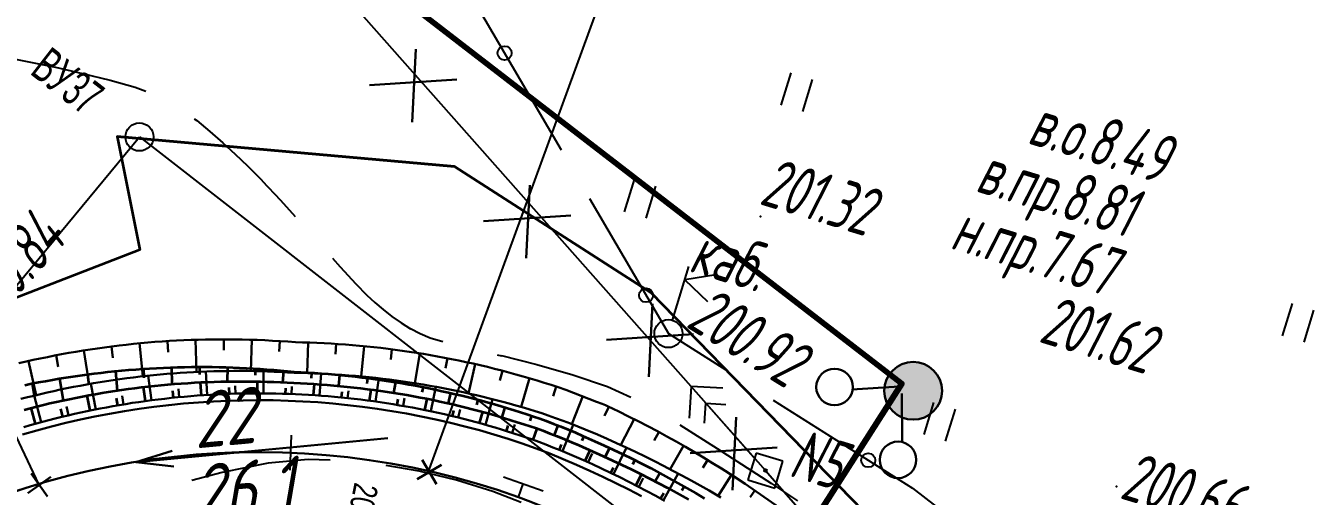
# Model space of a CAD drawing. Header units: millimetres. Extents: x -1799 to 6962, y -1020 to 4121.
# Drawn here: x 4837.7 to 4929.7, y 3142.4 to 3175.9 of the extents above; entities that cross this region are included whole.
import ezdxf
from ezdxf import colors
from ezdxf.entities.mleader import LeaderData, LeaderLine
from ezdxf.math import Vec2, Vec3

# ---------------------------------------------------------------- set-up
doc = ezdxf.new("R2010")
doc.units = ezdxf.units.MM
doc.linetypes.add('CONTI', pattern=[0])
for name, color, linetype, lineweight in [('10', 1, 'Continuous', 35), ('КОПИЯ_ОСЬ_13_ОТКОСЫ', 7, 'Continuous', 30), ('Новые опоры', 5, 'Continuous', 35), ('ОСЬ_ВЕРХ_ПОКРЫТИЯ_ГРАНИЦЫ_ПОЛОС', 7, 'Continuous', 30), ('ОСЬ_ВЕРХ_ПОКРЫТИЯ_ОСЬ', 1, 'Continuous', 30), ('Ось_примыкания', 1, 'Continuous', 35), ('Отметки', 5, 'Continuous', 30), ('Уклоны ПЧ', 5, 'Continuous', 30)]:
    doc.layers.add(name, color=color, linetype=linetype, lineweight=lineweight)
for name, color, linetype in [('GOR_BDEFAULT', 212, 'CONTI'), ('NAD_MDEFAULT', 7, 'CONTI'), ('PI_OTDEFAULT', 172, 'CONTI'), ('PI_TTDEFAULT', 5, 'CONTI'), ('PLN_O', 7, 'CONTI'), ('SIT_LDEFAULT', 7, 'CONTI'), ('USLZNDEFAULT', 7, 'CONTI'), ('ZAPSKDEFAULT', 7, 'CONTI'), ('КОПИЯ_ОСЬ_ТАНГЕНСЫ', 1, 'Continuous'), ('ОСЬ_ВЕРХ_ПОКРЫТИЯ_ОТКОСЫ', 7, 'Continuous'), ('ОСЬ_ВЕРХ_ПОКРЫТИЯ_ПИКЕТЫ', 1, 'Continuous'), ('ОСЬ_ВЕРХ_ПОКРЫТИЯ_РАЗБИВКА_КРИВ', 1, 'Continuous'), ('ОСЬ_ВЕРХ_ПОКРЫТИЯ_ТАНГЕНСЫ', 1, 'Continuous'), ('разметка', 7, 'Continuous')]:
    doc.layers.add(name, color=color, linetype=linetype)
doc.styles.add('eskd', font='spds.shx', dxfattribs={"width": 1.2, "oblique": 15})
doc.styles.add('SHRFT', font='TXT', dxfattribs={"width": 3.5})
doc.styles.get("Standard").update_dxf_attribs({"font": 'arial.ttf'})
doc.styles.add('ГОСТ', font='', dxfattribs={"oblique": 15, "height": 4})
doc.styles.get('ГОСТ').set_extended_font_data('GOST type A')

# ---------------------------------------------------------------- blocks, each defined once
blk = doc.blocks.new('BL_2011')
at = {"color": 0}
for p, q in [((0, 0), (0, 2.4)), ((1.6, 0), (1.6, 2.4))]:
    blk.add_line(p, q, dxfattribs=at)
blk = doc.blocks.new('BL_27')
at = {"color": 0}
for p, q in [((1, 1), (-1, 1)), ((-1, 1), (-1, -1)), ((1, -1), (1, 1)), ((-1, -1), (1, -1))]:
    blk.add_line(p, q, dxfattribs=at)
blk.add_circle((0, 0), 0.1, dxfattribs=at)
blk = doc.blocks.new('BL_4017')
at = {"color": 0}
for p, q in [((0, 1), (0, 5)), ((2, 5), (0, 4)), ((0, 4), (2, 3))]:
    blk.add_line(p, q, dxfattribs=at)
blk.add_circle((0, 0), 1, dxfattribs=at)
blk = doc.blocks.new('_None')
blk = doc.blocks.new('Крест')
at = {"layer": 'Отметки'}
for points in [[(0, 1), (0, -1)], [(-1, 0), (1, 0)]]:
    blk.add_lwpolyline(points, dxfattribs=at)
blk = doc.blocks.new('Стрелка')
at = {"layer": 'Уклоны ПЧ', "ltscale": 2}
for points in [[(-0.023, -0.048), (-0.023, 17.972)], [(-0.023, -0.048), (-0.578, 2.622)], [(-0.023, -0.048), (0.532, 2.622)]]:
    blk.add_lwpolyline(points, dxfattribs=at)
blk = doc.blocks.new('A$C20B74A9F')
at = {"layer": 'Новые опоры', "lineweight": 30, "ltscale": 7}
h = blk.add_hatch(color=256, dxfattribs=at)
h.set_gradient(color1=(0, 0, 255), color2=(0, 0, 117), one_color=1, tint=0.23, name='SPHERICAL')
h.paths.add_polyline_path([(2.054, 0, 1), (-2.054, 0, 1)])
blk.add_circle((0, 0), 2.054, dxfattribs=at)

msp = doc.modelspace()

# ---------------------------------------------------------------- linework, layer by layer
at = {"layer": '10'}
msp.add_line((4844.226, 3168.003), (4845.853, 3159.921), dxfattribs=at)
for points in [[(5126.716, 2919.343), (5103.206, 2947.443), (5106.036, 2952.483), (5090.316, 2971.423), (5010.816, 3060.993), (4964.366, 3097.523), (4959.866, 3089.543), (4935.266, 3109.693), (4925.046, 3116.333), (4915.736, 3122.393), (4882.236, 3156.863), (4868.236, 3165.853), (4844.226, 3168.003), (4845.853, 3159.921), (4832.606, 3154.783), (4804.776, 3131.223), (4770.826, 3093.703), (4735.886, 3046.233), (4680.976, 2976.563), (4647.056, 2935.783), (4635.286, 2926.063), (4615.906, 2918.193), (4598.586, 2915.533), (4552.416, 2914.983)], [(4844.226, 3168.003), (4868.236, 3165.853), (4882.236, 3156.863), (4915.736, 3122.393), (4925.046, 3116.333), (4935.266, 3109.693), (4959.866, 3089.543), (4964.366, 3097.523), (5010.816, 3060.993), (5090.316, 2971.423)]]:
    msp.add_lwpolyline(points, dxfattribs=at)
at = {"layer": 'PI_TTDEFAULT', "color": 5}
for p in [(4890.022, 3162.289, 201.319), (4883.472, 3153.949, 200.916), (4915.362, 3143.059, 200.659)]:
    msp.add_point(p, dxfattribs=at)
at = {"layer": 'PLN_O'}
for p, q in [((4867.782, 3180.859), (4875.842, 3167.039)), ((4877.852, 3163.589), (4883.472, 3153.949)), ((4883.472, 3153.949), (4887.562, 3151.359)), ((4890.942, 3149.209), (4900.842, 3142.929)), ((4900.842, 3142.929), (4904.222, 3140.329))]:
    msp.add_line(p, q, dxfattribs=at)
for centre in [(4871.812, 3173.949), (4881.882, 3156.679), (4897.702, 3144.919)]:
    msp.add_circle(centre, 0.5, dxfattribs=at)
at = {"layer": 'SIT_LDEFAULT', "color": 7}
for p, q in [((4848.302, 3191.799), (4890.382, 3144.189)), ((4837.002, 3173.519), (4838.172, 3173.279)), ((4838.172, 3173.279), (4839.832, 3172.939)), ((4839.832, 3172.939), (4841.762, 3172.499)), ((4841.762, 3172.499), (4843.732, 3172.019)), ((4843.732, 3172.019), (4845.502, 3171.509)), ((4845.502, 3171.509), (4846.272, 3171.229)), ((4849.722, 3169.249), (4849.892, 3169.129)), ((4849.892, 3169.129), (4850.832, 3168.359)), ((4850.832, 3168.359), (4851.742, 3167.549)), ((4851.742, 3167.549), (4852.642, 3166.729)), ((4852.642, 3166.729), (4853.512, 3165.899)), ((4853.512, 3165.899), (4854.562, 3164.859)), ((4854.552, 3164.849), (4855.852, 3163.449)), ((4855.852, 3163.449), (4856.892, 3162.299)), ((4859.562, 3159.329), (4860.102, 3158.719)), ((4860.102, 3158.719), (4861.222, 3157.489)), ((4861.222, 3157.489), (4862.002, 3156.689)), ((4862.002, 3156.689), (4862.572, 3156.169)), ((4862.572, 3156.169), (4863.172, 3155.659)), ((4863.172, 3155.659), (4863.792, 3155.169)), ((4863.792, 3155.169), (4864.442, 3154.719)), ((4864.442, 3154.709), (4865.102, 3154.299)), ((4865.102, 3154.309), (4865.792, 3153.949)), ((4865.792, 3153.949), (4866.502, 3153.639)), ((4866.502, 3153.639), (4867.412, 3153.379)), ((4871.292, 3152.439), (4871.602, 3152.369)), ((4871.602, 3152.379), (4874.102, 3151.759)), ((4874.102, 3151.749), (4876.672, 3151.019)), ((4876.672, 3151.019), (4879.132, 3150.169)), ((4879.132, 3150.169), (4880.802, 3149.419)), ((4885.082, 3150.179), (4884.942, 3147.929)), ((4889.722, 3144.939), (4885.082, 3150.179)), ((4887.342, 3150.049), (4885.082, 3150.179)), ((4886.052, 3147.569), (4886.142, 3148.989)), ((4886.142, 3148.989), (4887.552, 3148.899)), ((4884.282, 3147.439), (4886.952, 3145.759)), ((4857.832, 3144.979), (4854.972, 3144.709)), ((4859.392, 3144.919), (4857.832, 3144.969)), ((4886.952, 3145.769), (4890.812, 3143.259)), ((4851.702, 3144.049), (4849.542, 3143.479)), ((4854.972, 3144.709), (4851.702, 3144.049)), ((4865.722, 3144.139), (4863.372, 3144.559)), ((4868.382, 3143.499), (4865.722, 3144.139)), ((4890.382, 3144.189), (4927.302, 3102.149)), ((4870.982, 3142.689), (4868.382, 3143.499)), ((4890.812, 3143.259), (4892.672, 3142.019)), ((4891.042, 3143.439), (4895.662, 3138.179)), ((4873.002, 3141.919), (4870.982, 3142.699))]:
    msp.add_line(p, q, dxfattribs=at)
at = {"layer": 'КОПИЯ_ОСЬ_13_ОТКОСЫ'}
for points in [[(4837.239, 3151.839), (4837.742, 3151.956), (4838.247, 3152.069), (4838.753, 3152.178), (4839.259, 3152.282), (4839.766, 3152.383), (4840.274, 3152.479), (4840.783, 3152.571), (4841.293, 3152.659), (4841.803, 3152.743), (4842.314, 3152.823), (4842.825, 3152.899), (4843.338, 3152.97), (4843.85, 3153.038), (4844.361, 3153.1), (4844.872, 3153.159), (4845.383, 3153.213), (4845.895, 3153.264), (4846.407, 3153.31), (4846.92, 3153.352), (4847.433, 3153.389), (4847.946, 3153.423), (4848.46, 3153.452), (4848.973, 3153.478), (4849.487, 3153.499), (4850.001, 3153.516), (4850.516, 3153.528), (4851.03, 3153.537), (4851.544, 3153.541), (4852.058, 3153.541), (4852.573, 3153.537), (4853.117, 3153.528), (4853.661, 3153.515), (4854.205, 3153.496), (4854.749, 3153.473), (4855.292, 3153.446), (4855.836, 3153.413), (4856.379, 3153.376), (4856.921, 3153.334), (4857.43, 3153.323), (4857.938, 3153.307), (4858.447, 3153.288), (4858.955, 3153.264), (4859.463, 3153.236), (4859.97, 3153.204), (4860.478, 3153.168), (4860.985, 3153.128), (4861.492, 3153.083), (4861.998, 3153.035), (4862.504, 3152.983), (4863.009, 3152.926), (4863.515, 3152.865), (4864.019, 3152.801), (4864.523, 3152.732), (4865.027, 3152.659), (4865.529, 3152.582), (4866.032, 3152.501), (4866.533, 3152.416), (4867.034, 3152.327), (4867.534, 3152.234), (4868.033, 3152.137), (4868.547, 3152.032), (4869.059, 3151.923), (4869.571, 3151.81), (4870.082, 3151.693), (4870.592, 3151.571), (4871.1, 3151.445), (4871.608, 3151.316), (4872.115, 3151.182), (4872.62, 3151.044), (4873.125, 3150.902), (4873.628, 3150.756), (4874.13, 3150.605), (4874.631, 3150.451), (4875.131, 3150.293), (4875.629, 3150.13), (4876.179, 3149.932), (4876.727, 3149.73), (4877.274, 3149.523), (4877.818, 3149.311), (4878.362, 3149.096), (4878.492, 3149.049), (4878.622, 3149.001), (4878.75, 3148.95), (4878.878, 3148.898), (4879.005, 3148.843), (4879.131, 3148.786), (4879.951, 3148.392), (4880.643, 3148.051), (4881.331, 3147.704), (4882.016, 3147.349), (4882.688, 3146.99), (4883.356, 3146.624), (4884.022, 3146.253), (4884.684, 3145.876), (4885.333, 3145.495), (4885.98, 3145.11), (4886.623, 3144.719), (4887.264, 3144.323), (4888.105, 3143.789), (4888.938, 3143.249), (4891.365, 3141.564)], [(4845.823, 3153.257), (4846.047, 3150.906)], [(4847.817, 3153.415), (4847.867, 3152.63)], [(4849.814, 3153.51), (4849.887, 3151.216)], [(4851.814, 3153.542), (4851.814, 3152.777)], [(4853.821, 3153.51), (4853.75, 3151.283)], [(4855.818, 3153.414), (4855.771, 3152.673)], [(4857.816, 3153.311), (4857.745, 3151.138)], [(4839.879, 3152.404), (4840.036, 3151.588)], [(4841.849, 3152.751), (4842.231, 3150.354)], [(4843.828, 3153.035), (4843.931, 3152.232)], [(4859.814, 3153.214), (4859.767, 3152.491)], [(4861.807, 3153.054), (4861.599, 3150.896)], [(4863.794, 3152.83), (4863.702, 3152.114)], [(4865.774, 3152.543), (4865.431, 3150.414)], [(4837.921, 3151.996), (4838.468, 3149.564)], [(4867.743, 3152.194), (4867.606, 3151.488)], [(4869.714, 3151.778), (4869.237, 3149.686)], [(4837.38, 3149.289), (4837.845, 3149.409), (4838.31, 3149.525), (4838.776, 3149.638), (4839.244, 3149.747), (4839.711, 3149.852), (4840.18, 3149.954), (4840.65, 3150.052), (4841.12, 3150.146), (4841.591, 3150.237), (4842.063, 3150.324), (4842.536, 3150.407), (4843.009, 3150.486), (4843.482, 3150.562), (4843.957, 3150.634), (4844.431, 3150.702), (4844.907, 3150.767), (4845.382, 3150.828), (4845.859, 3150.885), (4846.335, 3150.938), (4846.811, 3150.987), (4847.286, 3151.033), (4847.762, 3151.075), (4848.238, 3151.113), (4848.715, 3151.148), (4849.191, 3151.178), (4849.668, 3151.205), (4850.145, 3151.228), (4850.623, 3151.248), (4851.101, 3151.264), (4851.578, 3151.276), (4852.056, 3151.284), (4852.533, 3151.288), (4853.011, 3151.289), (4853.489, 3151.286), (4853.967, 3151.279), (4854.444, 3151.268), (4854.922, 3151.254), (4855.399, 3151.236), (4855.876, 3151.214), (4856.353, 3151.189), (4856.83, 3151.159), (4857.316, 3151.149), (4857.802, 3151.136), (4858.288, 3151.118), (4858.774, 3151.097), (4859.26, 3151.072), (4859.745, 3151.043), (4860.23, 3151.01), (4860.715, 3150.973), (4861.199, 3150.933), (4861.684, 3150.888), (4862.167, 3150.84), (4862.651, 3150.788), (4863.134, 3150.732), (4863.616, 3150.673), (4864.099, 3150.61), (4864.58, 3150.542), (4865.061, 3150.471), (4865.541, 3150.397), (4866.021, 3150.318), (4866.5, 3150.236), (4866.975, 3150.15), (4867.449, 3150.06), (4867.922, 3149.967), (4868.394, 3149.87), (4868.865, 3149.769), (4869.336, 3149.664), (4869.806, 3149.556), (4870.275, 3149.444), (4870.743, 3149.328), (4871.21, 3149.209), (4871.676, 3149.086), (4872.142, 3148.959), (4872.605, 3148.829), (4873.069, 3148.695), (4873.531, 3148.557), (4873.992, 3148.416), (4874.452, 3148.271), (4874.91, 3148.122), (4875.442, 3147.929), (4875.972, 3147.732), (4876.5, 3147.531), (4877.026, 3147.325), (4877.551, 3147.115), (4878.417, 3146.756), (4879.103, 3146.456), (4879.786, 3146.15), (4880.465, 3145.837), (4881.142, 3145.518), (4881.809, 3145.192), (4882.473, 3144.861), (4883.134, 3144.523), (4883.791, 3144.18), (4884.44, 3143.832), (4885.086, 3143.479), (4885.729, 3143.12), (4886.369, 3142.757), (4887.212, 3142.266)], [(4837.38, 3149.289), (4837.845, 3149.409), (4838.31, 3149.525), (4838.776, 3149.638), (4839.244, 3149.747), (4839.712, 3149.852), (4840.18, 3149.954), (4840.65, 3150.052), (4841.12, 3150.146), (4841.591, 3150.237), (4842.063, 3150.324), (4842.535, 3150.407), (4843.009, 3150.486), (4843.482, 3150.562), (4843.956, 3150.634), (4844.431, 3150.702), (4844.907, 3150.767), (4845.382, 3150.828), (4845.859, 3150.885), (4846.335, 3150.938), (4846.811, 3150.987), (4847.286, 3151.033), (4847.762, 3151.075), (4848.238, 3151.113), (4848.715, 3151.148), (4849.191, 3151.178), (4849.668, 3151.205), (4850.146, 3151.228), (4850.623, 3151.248), (4851.1, 3151.264), (4851.578, 3151.276), (4852.056, 3151.284), (4852.533, 3151.288), (4853.011, 3151.289), (4853.489, 3151.286), (4853.967, 3151.279), (4854.444, 3151.268), (4854.922, 3151.254), (4855.399, 3151.236), (4855.876, 3151.214), (4856.353, 3151.189), (4856.83, 3151.159), (4857.316, 3151.149), (4857.802, 3151.136), (4858.288, 3151.118), (4858.774, 3151.097), (4859.26, 3151.072), (4859.745, 3151.043), (4860.23, 3151.01), (4860.715, 3150.973), (4861.199, 3150.933), (4861.684, 3150.888), (4862.167, 3150.84), (4862.651, 3150.788), (4863.134, 3150.733), (4863.616, 3150.673), (4864.098, 3150.61), (4864.58, 3150.542), (4865.061, 3150.471), (4865.541, 3150.397), (4866.021, 3150.318), (4866.5, 3150.236), (4866.975, 3150.15), (4867.449, 3150.06), (4867.922, 3149.967), (4868.394, 3149.87), (4868.865, 3149.769), (4869.336, 3149.664), (4869.806, 3149.556), (4870.275, 3149.444), (4870.743, 3149.328), (4871.21, 3149.209), (4871.676, 3149.086), (4872.141, 3148.959), (4872.606, 3148.829), (4873.069, 3148.695), (4873.531, 3148.557), (4873.992, 3148.416), (4874.452, 3148.271), (4874.91, 3148.122), (4875.442, 3147.929), (4875.972, 3147.732), (4876.5, 3147.531), (4877.026, 3147.325), (4877.551, 3147.115), (4878.418, 3146.756), (4879.103, 3146.456), (4879.786, 3146.15), (4880.465, 3145.837), (4881.142, 3145.518), (4881.809, 3145.192), (4882.473, 3144.861), (4883.134, 3144.523), (4883.792, 3144.18), (4884.44, 3143.832), (4885.086, 3143.479), (4885.729, 3143.12), (4886.369, 3142.757), (4887.212, 3142.266)], [(4846.667, 3149.196), (4846.44, 3150.949)], [(4850.648, 3149.577), (4850.545, 3151.245)], [(4854.646, 3149.689), (4854.655, 3151.263)], [(4858.642, 3149.531), (4858.757, 3151.098)], [(4862.619, 3149.105), (4862.853, 3150.765)], [(4871.657, 3151.303), (4871.476, 3150.611)], [(4873.584, 3150.769), (4872.982, 3148.72)], [(4837.58, 3147.284), (4838.027, 3147.413), (4838.476, 3147.539), (4838.925, 3147.662), (4839.376, 3147.781), (4839.828, 3147.896), (4840.28, 3148.008), (4840.733, 3148.117), (4841.187, 3148.222), (4841.642, 3148.323), (4842.098, 3148.421), (4842.554, 3148.515), (4843.012, 3148.605), (4843.469, 3148.692), (4843.928, 3148.775), (4844.387, 3148.855), (4844.847, 3148.931), (4845.307, 3149.004), (4845.768, 3149.073), (4846.229, 3149.138), (4846.691, 3149.199), (4847.154, 3149.258), (4847.617, 3149.312), (4848.08, 3149.363), (4848.544, 3149.41), (4849.008, 3149.453), (4849.472, 3149.493), (4849.936, 3149.529), (4850.402, 3149.562), (4850.867, 3149.59), (4851.332, 3149.616), (4851.798, 3149.637), (4852.263, 3149.655), (4852.729, 3149.669), (4853.195, 3149.68), (4853.661, 3149.687), (4854.127, 3149.69), (4854.593, 3149.689), (4855.059, 3149.685), (4855.525, 3149.678), (4855.991, 3149.666), (4856.457, 3149.651), (4856.922, 3149.632), (4857.388, 3149.61), (4857.853, 3149.584), (4858.318, 3149.554), (4858.783, 3149.521), (4859.248, 3149.484), (4859.712, 3149.443), (4860.176, 3149.399), (4860.64, 3149.351), (4861.102, 3149.3), (4861.565, 3149.244), (4862.028, 3149.185), (4862.49, 3149.123), (4862.951, 3149.057), (4863.412, 3148.987), (4863.872, 3148.914), (4864.332, 3148.837), (4864.79, 3148.756), (4865.249, 3148.672), (4865.707, 3148.584), (4866.164, 3148.493), (4866.62, 3148.398), (4867.076, 3148.3), (4867.53, 3148.197), (4867.984, 3148.092), (4868.437, 3147.983), (4868.889, 3147.87), (4869.341, 3147.753), (4869.791, 3147.634), (4870.24, 3147.51), (4870.689, 3147.383), (4871.136, 3147.253), (4871.582, 3147.119), (4872.028, 3146.981), (4872.472, 3146.84), (4872.915, 3146.696), (4873.357, 3146.548), (4873.798, 3146.397), (4874.237, 3146.242), (4874.748, 3146.044), (4875.257, 3145.843), (4875.764, 3145.637), (4876.27, 3145.428), (4876.774, 3145.214), (4877.425, 3144.928), (4878.074, 3144.635), (4878.719, 3144.336), (4879.362, 3144.031), (4880.011, 3143.712), (4880.657, 3143.387), (4881.299, 3143.056), (4881.939, 3142.719), (4882.571, 3142.377), (4883.199, 3142.029)], [(4842.721, 3148.548), (4842.357, 3150.376)], [(4848.655, 3149.42), (4848.599, 3150.007)], [(4852.646, 3149.667), (4852.631, 3150.224)], [(4856.645, 3149.644), (4856.666, 3150.168)], [(4860.634, 3149.352), (4860.69, 3149.872)], [(4866.557, 3148.411), (4866.926, 3150.159)], [(4875.494, 3150.175), (4875.272, 3149.499)], [(4838.827, 3147.635), (4838.316, 3149.527)], [(4840.767, 3148.125), (4840.617, 3148.76)], [(4844.688, 3148.905), (4844.588, 3149.518)], [(4864.594, 3148.791), (4864.691, 3149.342)], [(4870.44, 3147.454), (4870.955, 3149.275)], [(4877.375, 3149.484), (4876.608, 3147.489)], [(4879.231, 3148.739), (4878.924, 3148.096)], [(4868.507, 3147.965), (4868.649, 3148.543)], [(4881.027, 3147.858), (4880.092, 3146.01)], [(4872.355, 3146.878), (4872.547, 3147.478)], [(4875.926, 3145.571), (4876.703, 3147.452)], [(4882.799, 3146.929), (4882.47, 3146.323)], [(4884.546, 3145.955), (4883.589, 3144.286)], [(4877.762, 3144.776), (4878.041, 3145.395)], [(4879.573, 3143.928), (4880.5, 3145.821)], [(4886.267, 3144.936), (4885.934, 3144.388)], [(4881.358, 3143.026), (4881.683, 3143.649)], [(4883.118, 3142.075), (4884.175, 3143.975)], [(4887.964, 3143.879), (4887.015, 3142.381)], [(4889.628, 3142.77), (4889.291, 3142.284)]]:
    msp.add_lwpolyline(points, dxfattribs=at)
at = {"layer": 'КОПИЯ_ОСЬ_ТАНГЕНСЫ'}
for p, q in [((4765.122, 3070.489), (4845.817, 3167.968)), ((4845.817, 3167.968), (5012.422, 3038.292))]:
    msp.add_line(p, q, dxfattribs=at)
msp.add_circle((4845.817, 3167.968), 1, dxfattribs=at)
at = {"layer": 'Новые опоры', "color": 1, "lineweight": 80, "ltscale": 7}
msp.add_lwpolyline([(4850.597, 3188.611), (4900.088, 3150.404), (4881.372, 3121.062), (4924.495, 3088.997), (4976.907, 3044.653)], dxfattribs=at)
at = {"layer": 'Новые опоры', "color": 1, "lineweight": 30, "ltscale": 7}
for points in [[(4865.489, 3174.226), (4865.22, 3169.018)], [(4862.203, 3171.655), (4868.405, 3172.061)], [(4873.604, 3164.524), (4873.335, 3159.316)], [(4870.318, 3161.953), (4876.52, 3162.359)], [(4882.343, 3156.075), (4882.074, 3150.867)], [(4879.057, 3153.504), (4885.259, 3153.91)], [(4888.303, 3147.994), (4888.034, 3142.786)], [(4885.018, 3145.423), (4891.22, 3145.829)]]:
    msp.add_lwpolyline(points, dxfattribs=at)
at = {"layer": 'Новые опоры', "lineweight": 30, "ltscale": 7}
for points in [[(4899.928, 3150.179), (4896.527, 3149.972)], [(4900.083, 3149.675), (4900.124, 3146.254)]]:
    msp.add_lwpolyline(points, dxfattribs=at)
for centre in [(4895.3, 3150.142), (4899.822, 3144.954)]:
    msp.add_circle(centre, 1.3, dxfattribs=at)
at = {"layer": 'ОСЬ_ВЕРХ_ПОКРЫТИЯ_ГРАНИЦЫ_ПОЛОС'}
msp.add_lwpolyline([(4837.496, 3146.75), (4838.518, 3147.045), (4839.544, 3147.321), (4840.575, 3147.579), (4841.611, 3147.818), (4842.651, 3148.038), (4843.695, 3148.239), (4844.742, 3148.422), (4845.793, 3148.585), (4846.846, 3148.729), (4847.901, 3148.855), (4848.959, 3148.961), (4850.018, 3149.048), (4851.079, 3149.115), (4852.141, 3149.164), (4853.204, 3149.193), (4854.267, 3149.203), (4855.33, 3149.194), (4856.392, 3149.166), (4857.454, 3149.118), (4858.515, 3149.051), (4859.574, 3148.965), (4860.632, 3148.86), (4861.688, 3148.735), (4862.741, 3148.592), (4863.792, 3148.429), (4864.839, 3148.248), (4865.883, 3148.047), (4866.923, 3147.828), (4867.959, 3147.59), (4868.99, 3147.333), (4870.017, 3147.057), (4871.039, 3146.763), (4872.055, 3146.451), (4873.065, 3146.12), (4874.069, 3145.771), (4875.035, 3145.395), (4875.992, 3145.003), (4876.941, 3144.596), (4877.882, 3144.175), (4878.813, 3143.74), (4879.736, 3143.291), (4880.65, 3142.83), (4881.556, 3142.357)], dxfattribs=at)
at = {"layer": 'ОСЬ_ВЕРХ_ПОКРЫТИЯ_ОСЬ'}
msp.add_lwpolyline([(4825.022, 3137.069, -0.230024), (4872.799, 3142.296)], format="xyb", dxfattribs=at)
at = {"layer": 'ОСЬ_ВЕРХ_ПОКРЫТИЯ_ОТКОСЫ'}
msp.add_lwpolyline([(4837.58, 3147.284), (4838.027, 3147.413), (4838.476, 3147.539), (4838.925, 3147.662), (4839.376, 3147.781), (4839.828, 3147.896), (4840.28, 3148.008), (4840.733, 3148.117), (4841.187, 3148.222), (4841.642, 3148.323), (4842.098, 3148.421), (4842.554, 3148.515), (4843.012, 3148.605), (4843.469, 3148.692), (4843.928, 3148.775), (4844.387, 3148.855), (4844.847, 3148.931), (4845.307, 3149.004), (4845.768, 3149.073), (4846.229, 3149.138), (4846.691, 3149.199), (4847.154, 3149.258), (4847.617, 3149.312), (4848.08, 3149.363), (4848.544, 3149.41), (4849.008, 3149.453), (4849.472, 3149.493), (4849.936, 3149.529), (4850.402, 3149.562), (4850.867, 3149.59), (4851.332, 3149.616), (4851.798, 3149.637), (4852.263, 3149.655), (4852.729, 3149.669), (4853.195, 3149.68), (4853.661, 3149.687), (4854.127, 3149.69), (4854.593, 3149.689), (4855.059, 3149.685), (4855.525, 3149.678), (4855.991, 3149.666), (4856.457, 3149.651), (4856.922, 3149.632), (4857.388, 3149.61), (4857.853, 3149.584), (4858.318, 3149.554), (4858.783, 3149.521), (4859.248, 3149.484), (4859.712, 3149.443), (4860.176, 3149.399), (4860.64, 3149.351), (4861.102, 3149.3), (4861.565, 3149.244), (4862.028, 3149.185), (4862.49, 3149.123), (4862.951, 3149.057), (4863.412, 3148.987), (4863.872, 3148.914), (4864.332, 3148.837), (4864.79, 3148.756), (4865.249, 3148.672), (4865.707, 3148.584), (4866.164, 3148.493), (4866.62, 3148.398), (4867.076, 3148.3), (4867.53, 3148.197), (4867.984, 3148.092), (4868.437, 3147.983), (4868.889, 3147.87), (4869.341, 3147.753), (4869.791, 3147.634), (4870.24, 3147.51), (4870.689, 3147.383), (4871.136, 3147.253), (4871.582, 3147.119), (4872.028, 3146.981), (4872.472, 3146.84), (4872.915, 3146.696), (4873.357, 3146.548), (4873.798, 3146.397), (4874.237, 3146.242), (4874.748, 3146.044), (4875.257, 3145.843), (4875.764, 3145.637), (4876.27, 3145.428), (4876.774, 3145.214), (4877.425, 3144.928), (4878.074, 3144.635), (4878.719, 3144.336), (4879.362, 3144.031), (4880.011, 3143.712), (4880.657, 3143.387), (4881.299, 3143.056), (4881.939, 3142.719), (4882.571, 3142.377), (4883.199, 3142.029)], dxfattribs=at)
at = {"layer": 'ОСЬ_ВЕРХ_ПОКРЫТИЯ_ПИКЕТЫ'}
msp.add_line((4856.539, 3144.206), (4856.644, 3146.704), dxfattribs=at)
at = {"layer": 'ОСЬ_ВЕРХ_ПОКРЫТИЯ_РАЗБИВКА_КРИВ'}
for p, q in [((4871.723, 3143.742), (4874.548, 3142.732)), ((4872.799, 3142.296), (4873.136, 3143.237))]:
    msp.add_line(p, q, dxfattribs=at)
at = {"layer": 'ОСЬ_ВЕРХ_ПОКРЫТИЯ_ТАНГЕНСЫ'}
for p, q in [((4765.122, 3070.489), (4845.817, 3167.968)), ((4845.817, 3167.968), (5012.422, 3038.289))]:
    msp.add_line(p, q, dxfattribs=at)
msp.add_circle((4845.817, 3167.968), 1, dxfattribs=at)
at = {"layer": 'Ось_примыкания', "color": 0}
for p, q in [((4846.093, 3151.44), (4846.135, 3150.795)), ((4848.091, 3151.542), (4848.129, 3150.342)), ((4850.09, 3151.58), (4850.091, 3151.026)), ((4852.09, 3151.551), (4852.057, 3150.538)), ((4854.088, 3151.457), (4854.058, 3150.998)), ((4840.136, 3150.746), (4840.389, 3149.193)), ((4842.114, 3151.043), (4842.21, 3150.309)), ((4844.1, 3151.275), (4844.233, 3149.892)), ((4854.221, 3149.69), (4854.221, 3150.535)), ((4856.081, 3151.296), (4856.001, 3150.475)), ((4858.076, 3151.154), (4858.051, 3150.762)), ((4860.069, 3150.998), (4859.997, 3150.222)), ((4862.057, 3150.776), (4862.009, 3150.393)), ((4864.036, 3150.489), (4863.911, 3149.733)), ((4838.169, 3150.387), (4838.329, 3149.569)), ((4846.246, 3149.14), (4846.112, 3150.141)), ((4848.231, 3149.378), (4848.182, 3149.86)), ((4850.224, 3149.549), (4850.159, 3150.476)), ((4852.221, 3149.653), (4852.204, 3150.097)), ((4856.22, 3149.659), (4856.233, 3150.061)), ((4858.218, 3149.561), (4858.269, 3150.356)), ((4860.211, 3149.395), (4860.252, 3149.795)), ((4862.197, 3149.163), (4862.306, 3149.965)), ((4866.005, 3150.137), (4865.931, 3149.764)), ((4867.961, 3149.721), (4867.791, 3148.986)), ((4838.417, 3147.523), (4838.099, 3148.652)), ((4842.304, 3148.463), (4842.083, 3149.533)), ((4844.269, 3148.835), (4844.179, 3149.353)), ((4864.174, 3148.863), (4864.242, 3149.266)), ((4866.141, 3148.498), (4866.302, 3149.304)), ((4869.902, 3149.241), (4869.806, 3148.879)), ((4871.827, 3148.697), (4871.614, 3147.987)), ((4840.353, 3148.026), (4840.221, 3148.577)), ((4868.093, 3148.065), (4868.19, 3148.468)), ((4870.03, 3147.568), (4870.252, 3148.374)), ((4873.733, 3148.091), (4873.616, 3147.743)), ((4871.95, 3147.005), (4872.074, 3147.408)), ((4873.849, 3146.379), (4874.131, 3147.18)), ((4875.61, 3147.401), (4875.338, 3146.723)), ((4875.714, 3145.658), (4875.873, 3146.05)), ((4877.455, 3146.63), (4877.307, 3146.297)), ((4877.552, 3144.87), (4877.898, 3145.637)), ((4879.276, 3145.805), (4878.974, 3145.157)), ((4879.366, 3144.029), (4879.556, 3144.414)), ((4881.077, 3144.933), (4880.919, 3144.623)), ((4881.154, 3143.131), (4881.559, 3143.918)), ((4882.851, 3144.012), (4882.535, 3143.415)), ((4882.916, 3142.186), (4883.136, 3142.583)), ((4884.601, 3143.043), (4884.44, 3142.759))]:
    msp.add_line(p, q, dxfattribs=at)
for points in [[(4837.652, 3150.282), (4838.142, 3150.382), (4838.634, 3150.478), (4839.125, 3150.57), (4839.618, 3150.658), (4840.111, 3150.742), (4840.605, 3150.823), (4841.099, 3150.899), (4841.594, 3150.971), (4842.09, 3151.04), (4842.586, 3151.105), (4843.083, 3151.165), (4843.576, 3151.221), (4844.07, 3151.272), (4844.564, 3151.319), (4845.058, 3151.362), (4845.553, 3151.402), (4846.048, 3151.437), (4846.543, 3151.469), (4847.039, 3151.497), (4847.534, 3151.52), (4848.031, 3151.54), (4848.527, 3151.556), (4849.023, 3151.568), (4849.519, 3151.576), (4850.015, 3151.58), (4850.512, 3151.58), (4850.999, 3151.576), (4851.486, 3151.567), (4851.973, 3151.555), (4852.46, 3151.539), (4852.947, 3151.519), (4853.434, 3151.495), (4853.92, 3151.468), (4854.406, 3151.436), (4854.892, 3151.4), (4855.378, 3151.361), (4855.863, 3151.318), (4856.348, 3151.27), (4856.833, 3151.219), (4857.315, 3151.197), (4857.797, 3151.171), (4858.279, 3151.142), (4858.76, 3151.108), (4859.241, 3151.071), (4859.722, 3151.03), (4860.203, 3150.985), (4860.683, 3150.937), (4861.163, 3150.884), (4861.643, 3150.828), (4862.122, 3150.768), (4862.6, 3150.704), (4863.078, 3150.636), (4863.555, 3150.565), (4864.032, 3150.49), (4864.509, 3150.411), (4864.984, 3150.328), (4865.459, 3150.242), (4865.933, 3150.151), (4866.406, 3150.057), (4866.879, 3149.96), (4867.351, 3149.858), (4867.823, 3149.753), (4868.293, 3149.644), (4868.762, 3149.531), (4869.23, 3149.415), (4869.698, 3149.295), (4870.164, 3149.171), (4870.63, 3149.044), (4871.094, 3148.913), (4871.558, 3148.778), (4872.021, 3148.639), (4872.482, 3148.497), (4872.942, 3148.352), (4873.401, 3148.202), (4873.859, 3148.049), (4874.315, 3147.892), (4874.771, 3147.732), (4875.294, 3147.528), (4875.815, 3147.319), (4876.335, 3147.106), (4876.852, 3146.889), (4877.368, 3146.668), (4878.219, 3146.29), (4878.895, 3145.983), (4879.568, 3145.669), (4880.238, 3145.348), (4880.905, 3145.021), (4881.562, 3144.687), (4882.216, 3144.348), (4882.866, 3144.004), (4883.514, 3143.653), (4884.153, 3143.298), (4884.789, 3142.937), (4885.422, 3142.572), (4886.052, 3142.201)], [(4837.601, 3148.522), (4838.059, 3148.642), (4838.518, 3148.758), (4838.978, 3148.871), (4839.439, 3148.98), (4839.901, 3149.086), (4840.363, 3149.188), (4840.826, 3149.286), (4841.29, 3149.38), (4841.755, 3149.471), (4842.22, 3149.558), (4842.686, 3149.642), (4843.153, 3149.722), (4843.62, 3149.798), (4844.088, 3149.871), (4844.556, 3149.94), (4845.026, 3150.005), (4845.495, 3150.067), (4845.965, 3150.124), (4846.435, 3150.179), (4846.905, 3150.229), (4847.374, 3150.276), (4847.844, 3150.318), (4848.314, 3150.358), (4848.784, 3150.393), (4849.255, 3150.425), (4849.726, 3150.453), (4850.198, 3150.478), (4850.669, 3150.498), (4851.14, 3150.515), (4851.612, 3150.529), (4852.084, 3150.538), (4852.555, 3150.544), (4853.028, 3150.547), (4853.499, 3150.545), (4853.971, 3150.54), (4854.443, 3150.531), (4854.914, 3150.518), (4855.386, 3150.502), (4855.858, 3150.482), (4856.329, 3150.458), (4856.8, 3150.431), (4857.276, 3150.411), (4857.752, 3150.387), (4858.228, 3150.359), (4858.703, 3150.327), (4859.179, 3150.292), (4859.654, 3150.253), (4860.129, 3150.21), (4860.603, 3150.164), (4861.077, 3150.113), (4861.551, 3150.059), (4862.024, 3150.001), (4862.496, 3149.94), (4862.969, 3149.875), (4863.44, 3149.806), (4863.911, 3149.733), (4864.382, 3149.656), (4864.852, 3149.576), (4865.321, 3149.492), (4865.789, 3149.405), (4866.258, 3149.313), (4866.724, 3149.218), (4867.191, 3149.119), (4867.656, 3149.017), (4868.121, 3148.911), (4868.585, 3148.801), (4869.048, 3148.688), (4869.51, 3148.571), (4869.971, 3148.45), (4870.431, 3148.325), (4870.89, 3148.197), (4871.348, 3148.066), (4871.805, 3147.93), (4872.261, 3147.791), (4872.717, 3147.649), (4873.17, 3147.503), (4873.623, 3147.353), (4874.074, 3147.2), (4874.524, 3147.043), (4875.041, 3146.841), (4875.556, 3146.636), (4876.07, 3146.426), (4876.582, 3146.212), (4877.093, 3145.994), (4878.832, 3145.223), (4879.498, 3144.916), (4880.161, 3144.603), (4880.822, 3144.284), (4881.479, 3143.959), (4882.127, 3143.627), (4882.773, 3143.291), (4883.415, 3142.948), (4884.055, 3142.6), (4884.897, 3142.129)]]:
    msp.add_lwpolyline(points, dxfattribs=at)
at = {"layer": 'разметка', "lineweight": 30, "ltscale": 7}
msp.add_lwpolyline([(4800.09, 3112.73, -0.018062), (4811.253, 3125.566, -0.06068), (4825.025, 3137.064, -0.230141), (4872.799, 3142.296, -0.070919), (4893.188, 3130.926, -0.004441), (4917.101, 3112.483), (4917.101, 3112.483)], format="xyb", dxfattribs=at)

# ---------------------------------------------------------------- block references
at = {"layer": 'USLZNDEFAULT', "color": 7, "rotation": 342.9999999999999}
for name, p in [('BL_4017', (4883.472, 3153.949)), ('BL_27', (4890.382, 3144.189))]:
    msp.add_blockref(name, p, dxfattribs=at)
at = {"layer": 'ZAPSKDEFAULT', "color": 7, "rotation": 342.9999999999999}
for p in [(4891.506, 3170.243), (4880.352, 3162.639), (4927.196, 3153.796), (4901.676, 3146.748)]:
    msp.add_blockref('BL_2011', p, dxfattribs=at)
at = {"layer": 'Новые опоры', "lineweight": 30, "ltscale": 7}
msp.add_blockref('A$C20B74A9F', (4900.898, 3149.874), dxfattribs=at)
at = {"layer": 'Отметки'}
for p, rotation in [((4866.453, 3144.086), 31.03841495685173), ((4838.689, 3143.161), 35.79413225176335)]:
    msp.add_blockref('Крест', p, dxfattribs=dict(at, rotation=rotation))
at = {"layer": 'Уклоны ПЧ', "rotation": 275.4930836587308}
msp.add_blockref('Стрелка', (4845.6, 3144.759), dxfattribs=at)

# ---------------------------------------------------------------- texts
at = {"layer": 'GOR_BDEFAULT', "color": 212, "style": 'SHRFT', "width": 0.75}
msp.add_text('200', height=1.7223, rotation=258.7428, dxfattribs=at).set_placement((4861.139, 3143.393, 200))
at = {"layer": 'NAD_MDEFAULT', "color": 7, "style": 'eskd', "oblique": 10, "width": 0.8}
for s, p in [('в.о.8.49', (4908.924, 3167.549)), ('в.пр.8.81', (4905.225, 3164.128)), ('н.пр.7.67', (4903.43, 3160.054)), ('каб.', (4884.819, 3158.425)), ('N5', (4891.946, 3143.82))]:
    msp.add_text(s, height=3.5, rotation=343, dxfattribs=at).set_placement(p)
at = {"layer": 'PI_OTDEFAULT', "color": 172, "style": 'eskd', "oblique": 10, "width": 0.8}
for s, rotation, p in [('201.32', 343, (4889.856, 3163.208)), ('200.84', 48, (4834.952, 3154.179)), ('200.92', 328.05796, (4884.629, 3154.485)), ('201.62', 343, (4909.754, 3153.389)), ('200.66', 343, (4915.518, 3142.245))]:
    msp.add_text(s, height=3.5, rotation=rotation, dxfattribs=at).set_placement(p)
at = {"layer": 'КОПИЯ_ОСЬ_ТАНГЕНСЫ', "width": 0.6}
msp.add_text('ВУ37', height=2.5, rotation=322.10479, dxfattribs=at).set_placement((4837.947, 3172.51))
at = {"layer": 'ОСЬ_ВЕРХ_ПОКРЫТИЯ_ТАНГЕНСЫ', "width": 0.6}
msp.add_text('ВУ37', height=2.5, rotation=322.10424, dxfattribs=at).set_placement((4837.947, 3172.51))
at = {"layer": 'Уклоны ПЧ', "style": 'ГОСТ', "oblique": 15}
for s, p in [('22', (4849.784, 3145.762)), ('26,1', (4849.722, 3140.555))]:
    msp.add_text(s, height=4, rotation=5.31216, dxfattribs=at).set_placement(p)

# ---------------------------------------------------------------- leaders
at = {"layer": 'Отметки', "ltscale": 0.2}
ml = msp.add_multileader_mtext('Standard', dxfattribs=at)
ml.set_content('201,64', color=256, style='ГОСТ')
ml.set_leader_properties()
ml.set_arrow_properties(name='NONE')
ml.build(insert=Vec2(0, 0))
ml.multileader.update_dxf_attribs({"text_left_attachment_type": 6, "text_right_attachment_type": 6, "dogleg_length": 0.36, "arrow_head_size": 2})
ctx = ml.context
ctx.base_point, ctx.arrow_head_size, ctx.landing_gap_size, ctx.plane_origin, ctx.plane_x_axis, ctx.plane_y_axis = Vec3(4887.165, 3200.077), 2, 0, Vec3(4859.754, 3110.978), Vec3(0.995671, -0.092952), Vec3(0.092952, 0.995671)
ctx.left_attachment, ctx.right_attachment = 6, 6
notes = []
notes.append((ctx, [(0, (1, 1, 0), (4886.807, 3200.11), (0.995671, -0.092952), 0.36, [(0, [(4866.364, 3144.06)], 0, [])])]))
ctx.mtext.insert, ctx.mtext.text_direction, ctx.mtext.rotation, ctx.mtext.line_spacing_style, ctx.mtext.flow_direction = Vec3(4887.593, 3204.657), Vec3(0.995671, -0.092952), 6.190099, 2, 5
ml = msp.add_multileader_mtext('Standard', dxfattribs=at)
ml.set_content('201,07', color=256, style='ГОСТ')
ml.set_leader_properties()
ml.set_arrow_properties(name='NONE')
ml.build(insert=Vec2(0, 0))
ml.multileader.update_dxf_attribs({"text_left_attachment_type": 6, "text_right_attachment_type": 6, "dogleg_length": 0.36, "arrow_head_size": 2})
ctx = ml.context
ctx.base_point, ctx.arrow_head_size, ctx.landing_gap_size, ctx.plane_origin, ctx.plane_x_axis, ctx.plane_y_axis = Vec3(4808.544, 3159.531), 2, 0, Vec3(4864.383, 3121.299), Vec3(0.820756, 0.571279), Vec3(-0.571279, 0.820756)
ctx.left_attachment, ctx.right_attachment, ctx.text_align_type = 6, 6, 2
notes.append((ctx, [(1, (1, 1, 0), (4825.353, 3171.231), (-0.820756, -0.571279), 0.36, [(0, [(4838.689, 3143.161)], 0, [])])]))
ctx.mtext.insert, ctx.mtext.text_direction, ctx.mtext.rotation, ctx.mtext.alignment, ctx.mtext.line_spacing_style, ctx.mtext.flow_direction = Vec3(4822.429, 3174.801), Vec3(0.820756, 0.571279), 0.608063, 3, 2, 5
for ctx, leaders in notes:
    for number, flags, end, landing, length, lines in leaders:
        leader = LeaderData()
        leader.index, (leader.has_last_leader_line, leader.has_dogleg_vector, leader.attachment_direction) = number, flags
        leader.last_leader_point, leader.dogleg_vector, leader.dogleg_length = Vec3(end), Vec3(landing), length
        for number, points, colour, breaks in lines:
            line = LeaderLine()
            line.index, line.vertices, line.color, line.breaks = number, Vec3.list(points), colors.encode_raw_color(colour), breaks
            leader.lines.append(line)
        ctx.leaders.append(leader)

doc.saveas('drawing.dxf')
